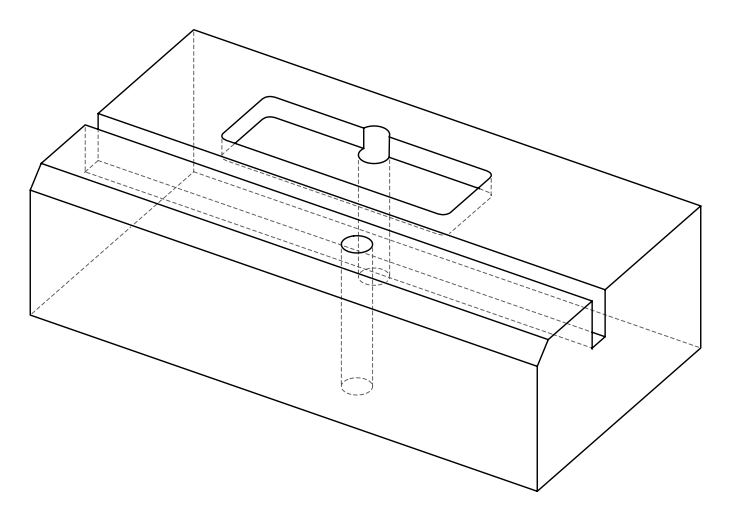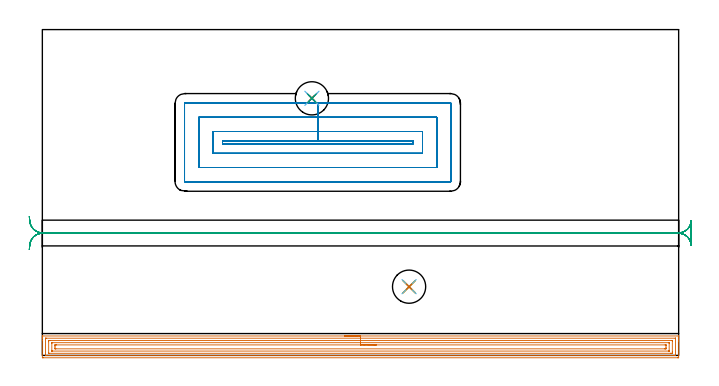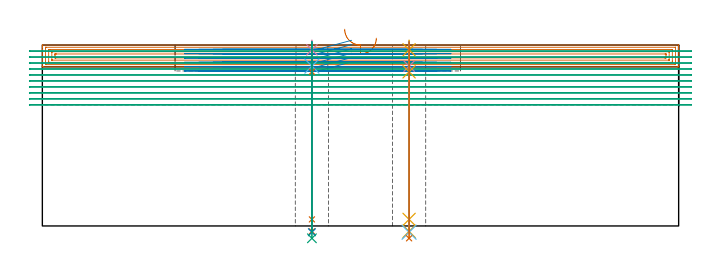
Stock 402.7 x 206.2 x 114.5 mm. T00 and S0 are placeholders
(PLAN: 13 operations, 11 tool changes, 54.3 min)
(1 AREA_MILL | FG_CHAMFER_SURFACE | UGT0205_001 | 16.41 min | 38343 mm3)
(2 MILL_RECTANGULAR_POCKET | POCKET_RECTANGULAR_STRAIGHT | NXT0201_011 | Follow Part, ap 3, ae 75% | 16.92 min | 182557 mm3)
(3 MILL_RECTANGULAR_SLOT | SLOT_RECTANGULAR | NXT0201_012 | Follow Part, ap 4, ae 75% | 17.65 min | 248756 mm3)
(4 SPOT_DRILL | STEP1HOLE | NXT0321_9005460120000 | 0.05 min | 23 mm3)
(5 SPOT_DRILL_1 | STEP1HOLE_1 | NXT0321_9005460120000 | 0.05 min | 202 mm3)
(6 DRILL_BLIND_HOLE_INTO_CENTER | STEP1HOLE | UGT0301_205 | 0.06 min | 42 mm3)
(7 GUN_DRILL_THROUGH_HOLE | STEP1HOLE | UGT0307_005 | 0.55 min | 5292 mm3)
(8 DRILL_TO_ENLARGE_THROUGH_HOLE | STEP1HOLE | NXT0301_102 | 0.48 min | 9152 mm3)
(9 DRILL_TO_ENLARGE_THROUGH_HOLE_1 | STEP1HOLE | UGT0301_051 | 0.5 min | 21220 mm3)
(10 DRILL_BLIND_HOLE_INTO_CENTER_1 | STEP1HOLE_1 | UGT0301_205 | 0.06 min | 599 mm3)
(11 GUN_DRILL_THROUGH_HOLE_1 | STEP1HOLE_1 | UGT0307_005 | 0.55 min | 5529 mm3)
(12 DRILL_TO_ENLARGE_THROUGH_HOLE_2 | STEP1HOLE_1 | NXT0301_102 | 0.48 min | 10053 mm3)
(13 DRILL_TO_ENLARGE_THROUGH_HOLE_3 | STEP1HOLE_1 | UGT0301_051 | 0.5 min | 23253 mm3)
(TOOL UGT0205_001 | Chamfer Mill 20 x 3 x 45 deg. | D20 FL50 Z2)
(TOOL NXT0201_011 | ENDMILL 12mm [2P460-1200-NA 1630] | D12 FL38 Z6)
(TOOL NXT0201_012 | ENDMILL 16mm [2P460-1600-NA 1630] | D16 FL38 Z6)
(TOOL NXT0321_9005460120000 | NC Spot Drill, 142deg, 12mm, Carbide, Uncoated | D12 PA142 FL30 Z2)
(TOOL UGT0301_205 | Twist Drill 8.9 mm | D8.9 PA118 FL78 Z2)
(TOOL UGT0307_005 | Gun Drill 8.3 mm | D8.3 PA130 FL24 Z1)
(TOOL NXT0301_102 | Carbide Drill 13.5mm [860.1-1350-108A1-MM 2214] | D13.5 PA140 FL123 Z2)
(TOOL UGT0301_051 | Twist Drill 21 mm | D21 PA118 FL145 Z2)
(OP 1 AREA_MILL)
G17 G21 G94 G90
T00 M6
G54
G17 G0 G90 X191.35 Y12.3 S1061 M3
G43 Z124.5 H0
G94 G1 X191.388 Z123.628 F250.
X191.502 Z122.763
X191.691 Z121.912
X191.953 Z121.08
X192.287 Z120.274
X192.69 Z119.5
X193.159 Z118.764
X193.69 Z118.072
X194.279 Z117.429
X194.922 Z116.839
X195.614 Z116.308
X196.35 Z115.84
X197.124 Z115.437
X197.93 Z115.103
X198.762 Z114.841
X199.614 Z114.652
X200.478 Z114.538
X201.35 Z114.5
X402.519
X402.69 Y12.297 Z114.488
X402.697 Y12.162 Z114.355
X402.7 Y12.02 Z114.219
Y11.789 Z113.989
Y11.08 Z113.275
Y9.852 Z112.049
Y9.333 Z111.527
Y8.718 Z110.914
Y-1.154 Z101.043
X402.696 Y-1.418 Z100.78
X402.69 Y-1.492 Z100.705
X402.613 Y-1.499 Z100.699
X402.072 Y-1.5 Z100.7
X0.628
X0.082 Y-1.494 Z100.704
X0.01 Y-1.492 Z100.706
X0. Y-1.414 Z100.783
Y9.333 Z111.527
Y10.726 Z112.922
Y11.08 Z113.275
Y12.02 Z114.22
X0.003 Y12.162 Z114.355
X0.01 Y12.297 Z114.488
X0.181 Y12.3 Z114.5
X201.35
Y10.886 Z113.086
X400.483 Y10.885 Z113.085
X400.64 Y10.884 Z113.084
X400.678 Y10.881 Z113.081
X400.69 Y10.879 Z113.079
X400.693 Y10.869 Z113.069
X400.697 Y10.835 Z113.035
X400.7 Y10.674 Z112.874
X400.699 Y0.187 Z102.387
X400.696 Y0.051 Z102.251
X400.69 Y-0.057 Z102.143
X400.687 Y-0.08 Z102.12
X400.673 Y-0.081 Z102.119
X400.631 Y-0.083 Z102.117
X400.284 Y-0.085 Z102.115
X400.084 Y-0.086 Z102.114
X2.217 Y-0.085 Z102.115
X2.06 Y-0.084 Z102.116
X2.021 Y-0.081 Z102.119
X2.01 Y-0.079 Z102.121
X2.007 Y-0.069 Z102.131
X2.003 Y-0.035 Z102.165
X2. Y0.126 Z102.326
X2.001 Y10.613 Z112.813
X2.004 Y10.749 Z112.949
X2.01 Y10.857 Z113.057
X2.013 Y10.88 Z113.08
X2.027 Y10.881 Z113.081
X2.069 Y10.883 Z113.083
X2.416 Y10.885 Z113.085
X2.616 Y10.886 Z113.086
X201.35
Y9.471 Z111.671
X398.495
X398.637 Y9.469 Z111.669
X398.676 Y9.466 Z111.666
X398.69 Y9.463 Z111.663
X398.693 Y9.452 Z111.652
X398.697 Y9.399 Z111.599
X398.699 Y9.333 Z111.533
X398.7 Y9.133 Z111.333
X398.699 Y2.142 Z104.342
X398.692 Y1.467 Z103.667
X398.69 Y1.369 Z103.569
X398.677 Y1.335 Z103.535
X398.633 Y1.333 Z103.533
X398.495 Y1.331 Z103.531
X397.743 Y1.329 Z103.529
X397.601 Y1.328 Z103.528
X4.205 Y1.329 Z103.529
X4.063 Y1.331 Z103.531
X4.024 Y1.334 Z103.534
X4.01 Y1.337 Z103.537
X4.007 Y1.348 Z103.548
X4.002 Y1.401 Z103.601
X4.001 Y1.467 Z103.667
X4. Y1.667 Z103.867
X4.001 Y8.658 Z110.858
X4.008 Y9.333 Z111.533
X4.01 Y9.431 Z111.631
X4.023 Y9.465 Z111.665
X4.067 Y9.467 Z111.667
X4.205 Y9.469 Z111.669
X4.957 Y9.471 Z111.671
X5.099
X201.35
Y8.057 Z110.257
X396.552
X396.599 Y8.056 Z110.256
X396.648 Y8.053 Z110.253
X396.68 Y8.051 Z110.251
X396.69 Y8.015 Z110.215
X396.7 Y7.592 Z109.792
Y3.222 Z105.422
X396.695 Y2.782 Z104.982
X396.692 Y2.756 Z104.956
X396.689 Y2.75 Z104.95
X396.672 Y2.748 Z104.948
X396.587 Y2.744 Z104.944
X396.458 Y2.743 Z104.943
X396.297
X6.148
X6.101 Y2.744 Z104.944
X6.052 Y2.746 Z104.946
X6.02 Y2.749 Z104.949
X6.01 Y2.785 Z104.985
X6. Y3.208 Z105.408
Y7.578 Z109.778
X6.005 Y8.018 Z110.218
X6.008 Y8.044 Z110.244
X6.011 Y8.05 Z110.25
X6.028 Y8.052 Z110.252
X6.113 Y8.056 Z110.256
X6.242 Y8.057 Z110.257
X6.403
X201.35
Y6.643 Z108.843
X394.094
X394.458 Y6.641 Z108.841
X394.639 Y6.638 Z108.838
X394.678 Y6.636 Z108.836
X394.69 Y6.614 Z108.814
X394.692 Y6.558 Z108.758
X394.699 Y6.052 Z108.252
X394.7 Y4.963 Z107.163
X394.697 Y4.306 Z106.506
X394.691 Y4.21 Z106.41
X394.686 Y4.164 Z106.364
X394.643 Y4.162 Z106.362
X394.437 Y4.159 Z106.359
X394.025 Y4.157 Z106.357
X393.956
X8.606
X8.242 Y4.159 Z106.359
X8.061 Y4.162 Z106.362
X8.022 Y4.164 Z106.364
X8.01 Y4.186 Z106.386
X8.008 Y4.242 Z106.442
X8.001 Y4.748 Z106.948
X8. Y5.837 Z108.037
X8.003 Y6.494 Z108.694
X8.009 Y6.59 Z108.79
X8.014 Y6.636 Z108.836
X8.057 Y6.638 Z108.838
X8.263 Y6.64 Z108.84
X8.675 Y6.643 Z108.843
X8.744
X201.35
X202.222 Z108.881
X203.087 Z108.995
X203.938 Z109.184
X204.77 Z109.446
X205.576 Z109.78
X206.35 Z110.183
X207.086 Z110.651
X207.778 Z111.183
X208.421 Z111.772
X209.01 Z112.415
X209.542 Z113.107
X210.01 Z113.843
X210.413 Z114.617
X210.747 Z115.423
X211.009 Z116.255
X211.198 Z117.107
X211.312 Z117.971
X211.35 Z118.843
G0 Z124.5
M5
M2
(OP 2 MILL_RECTANGULAR_POCKET)
G17 G21 G94 G90
T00 M6
G54
G17 G0 G90 X195.697 Y135.7 S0 M3
G43 Z124.5 H1
Z117.5
G94 G1 X174.3 Z111.767 F250.
X114. F500.
Y133.9
X234.6
Y135.7
X174.3
Y141.7
X108.
Y127.9
X240.6
Y141.7
X174.3
Y150.7
X99.
Y118.9
X249.6
Y150.7
X180.661
X174.3
Y159.7
X90.2
G3 X90. Y159.5 R0.2
G1 Y110.1
G3 X90.2 Y109.9 R0.2
G1 X258.4
G3 X258.6 Y110.1 R0.2
G1 Y159.5
G3 X258.4 Y159.7 R0.2
G1 X174.3
X173.3
G0 X195.697 Y135.7 Z114.767
G1 X174.3 Z109.033 F250.
X114. F500.
Y133.9
X234.6
Y135.7
X174.3
Y141.7
X108.
Y127.9
X240.6
Y141.7
X174.3
Y150.7
X99.
Y118.9
X249.6
Y150.7
X180.661
X174.3
Y159.7
X90.2
G3 X90. Y159.5 R0.2
G1 Y110.1
G3 X90.2 Y109.9 R0.2
G1 X258.4
G3 X258.6 Y110.1 R0.2
G1 Y159.5
G3 X258.4 Y159.7 R0.2
G1 X174.3
X173.3
G0 X195.697 Y135.7 Z112.033
G1 X174.3 Z106.3 F250.
X114. F500.
Y133.9
X234.6
Y135.7
X174.3
Y141.7
X108.
Y127.9
X240.6
Y141.7
X174.3
Y150.7
X99.
Y118.9
X249.6
Y150.7
X174.3
Y159.7
X90.2
G3 X90. Y159.5 R0.2
G1 Y110.1
G3 X90.2 Y109.9 R0.2
G1 X258.4
G3 X258.6 Y110.1 R0.2
G1 Y159.5
G3 X258.4 Y159.7 R0.2
G1 X174.3
X173.3
G0 X195.697 Y135.7 Z109.3
G1 X174.3 Z103.567 F250.
X114. F500.
Y133.9
X234.6
Y135.7
X174.3
Y141.7
X108.
Y127.9
X240.6
Y141.7
X174.3
Y150.7
X99.
Y118.9
X249.6
Y150.7
X174.3
Y159.7
X90.2
G3 X90. Y159.5 R0.2
G1 Y110.1
G3 X90.2 Y109.9 R0.2
G1 X258.4
G3 X258.6 Y110.1 R0.2
G1 Y159.5
G3 X258.4 Y159.7 R0.2
G1 X174.3
X173.3
G0 X195.697 Y135.7 Z106.567
G1 X174.3 Z100.833 F250.
X114. F500.
Y133.9
X234.6
Y135.7
X180.661
X174.3
Y141.7
X108.
Y127.9
X240.6
Y141.7
X180.661
X174.3
Y150.7
X99.
Y118.9
X249.6
Y150.7
X180.661
X174.3
Y159.7
X90.2
G3 X90. Y159.5 R0.2
G1 Y110.1
G3 X90.2 Y109.9 R0.2
G1 X258.4
G3 X258.6 Y110.1 R0.2
G1 Y159.5
G3 X258.4 Y159.7 R0.2
G1 X174.3
X173.3
G0 X195.697 Y135.7 Z103.833
G1 X174.3 Z98.1 F250.
X114. F500.
Y133.9
X234.6
Y135.7
X174.3
Y141.7
X108.
Y127.9
X240.6
Y141.7
X174.3
Y150.7
X99.
Y118.9
X249.6
Y150.7
X180.661
X174.3
Y159.7
X90.2
G3 X90. Y159.5 R0.2
G1 Y110.1
G3 X90.2 Y109.9 R0.2
G1 X258.4
G3 X258.6 Y110.1 R0.2
G1 Y159.5
G3 X258.4 Y159.7 R0.2
G1 X174.3
X173.3
G0 Z124.5
M5
M2
(OP 3 MILL_RECTANGULAR_SLOT)
G17 G21 G94 G90
T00 M6
G54
G17 G0 G90 X-8.23 Y67.003 S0 M3
G43 Z124.5 H1
Z110.71
G94 G1 X-7.97 Y69.992 F250.
G2 X0. Y77.3 R8. F500.
G1 X402.7
G2 X410.69 Y69.7 R8.
G1 X410.7
Y85.2
X410.69
G2 X402.7 Y77.6 R8.
G1 X0.
G2 X-7.97 Y84.908 R8.
G1 X-8.23 Y87.897 F250.
G0 Y67.003 Z106.92
G1 X-7.97 Y69.992
G2 X0. Y77.3 R8. F500.
G1 X402.7
G2 X410.69 Y69.7 R8.
G1 X410.7
Y85.2
X410.69
G2 X402.7 Y77.6 R8.
G1 X0.
G2 X-7.97 Y84.908 R8.
G1 X-8.23 Y87.897 F250.
G0 Y67.003 Z103.13
G1 X-7.97 Y69.992
G2 X0. Y77.3 R8. F500.
G1 X402.7
G2 X410.69 Y69.7 R8.
G1 X410.7
Y85.2
X410.69
G2 X402.7 Y77.6 R8.
G1 X0.
G2 X-7.97 Y84.908 R8.
G1 X-8.23 Y87.897 F250.
G0 Y67.003 Z99.34
G1 X-7.97 Y69.992
G2 X0. Y77.3 R8. F500.
G1 X402.7
G2 X410.69 Y69.7 R8.
G1 X410.7
Y85.2
X410.69
G2 X402.7 Y77.6 R8.
G1 X0.
G2 X-7.97 Y84.908 R8.
G1 X-8.23 Y87.897 F250.
G0 Y67.003 Z95.55
G1 X-7.97 Y69.992
G2 X0. Y77.3 R8. F500.
G1 X402.7
G2 X410.69 Y69.7 R8.
G1 X410.7
Y85.2
X410.69
G2 X402.7 Y77.6 R8.
G1 X0.
G2 X-7.97 Y84.908 R8.
G1 X-8.23 Y87.897 F250.
G0 Y67.003 Z91.76
G1 X-7.97 Y69.992
G2 X0. Y77.3 R8. F500.
G1 X402.7
G2 X410.69 Y69.7 R8.
G1 X410.7
Y85.2
X410.69
G2 X402.7 Y77.6 R8.
G1 X0.
G2 X-7.97 Y84.908 R8.
G1 X-8.23 Y87.897 F250.
G0 Y67.003 Z87.97
G1 X-7.97 Y69.992
G2 X0. Y77.3 R8. F500.
G1 X402.7
G2 X410.69 Y69.7 R8.
G1 X410.7
Y85.2
X410.69
G2 X402.7 Y77.6 R8.
G1 X0.
G2 X-7.97 Y84.908 R8.
G1 X-8.23 Y87.897 F250.
G0 Y67.003 Z84.18
G1 X-7.97 Y69.992
G2 X0. Y77.3 R8. F500.
G1 X402.7
G2 X410.69 Y69.7 R8.
G1 X410.7
Y85.2
X410.69
G2 X402.7 Y77.6 R8.
G1 X0.
G2 X-7.97 Y84.908 R8.
G1 X-8.23 Y87.897 F250.
G0 Y67.003 Z80.39
G1 X-7.97 Y69.992
G2 X0. Y77.3 R8. F500.
G1 X402.7
G2 X410.69 Y69.7 R8.
G1 X410.7
Y85.2
X410.69
G2 X402.7 Y77.6 R8.
G1 X0.
G2 X-7.97 Y84.908 R8.
G1 X-8.23 Y87.897 F250.
G0 Y67.003 Z76.6
G1 X-7.97 Y69.992
G2 X0. Y77.3 R8. F500.
G1 X402.7
G2 X410.69 Y69.7 R8.
G1 X410.7
Y85.2
X410.69
G2 X402.7 Y77.6 R8.
G1 X0.
G2 X-7.97 Y84.908 R8.
G1 X-8.23 Y87.897 F250.
G0 Z124.5
M5
M2
(OP 4 SPOT_DRILL)
G17 G21 G94 G90
T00 M6
G54
G17 G0 G90 X170.6 Y162.7 S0 M3
G43 Z124.5 H0
G94 G81 G98 Z111.5 F250. R117.5
G80
M5
M2
(OP 5 SPOT_DRILL_1)
G17 G21 G94 G90
T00 M6
G54
G17 G0 G90 X232.1 Y43.5 S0 M3
G43 Z124.5 H0
G94 G81 G98 Z111.5 F250. R117.5
G80
M5
M2
(OP 6 DRILL_BLIND_HOLE_INTO_CENTER)
G17 G21 G94 G90
T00 M6
G54
G17 G0 G90 X170.6 Y162.7 S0 M3
G43 Z124.5 H0
G94 G81 G98 Z101.15 F250. R116.5
G80
M5
M2
(OP 7 GUN_DRILL_THROUGH_HOLE)
G17 G21 G94 G90
T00 M6
G54
G17 G0 G90 X170.6 Y162.7 M8
G43 Z124.5 H0
Z112.098
S716 M3
G94 G1 Z97.558 F125. M26
G4 X.084
Z4.15 F250.
G4 X.084
Z-3.435 F125.
G4 X.084
M5
M9
G0 Z112.098
Z124.5
M2
(OP 8 DRILL_TO_ENLARGE_THROUGH_HOLE)
G17 G21 G94 G90
T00 M6
G54
G17 G0 G90 X170.6 Y162.7 S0 M3
G43 Z124.5 H1
G94 G73 G98 Z-3.957 F250. Q13.162 R116.5
G80
M5
M2
(OP 9 DRILL_TO_ENLARGE_THROUGH_HOLE_1)
G17 G21 G94 G90
T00 M6
G54
G17 G0 G90 X170.6 Y162.7 S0 M3
G43 Z124.5 H0
G94 G73 G98 Z-7.809 F250. Q20.385 R116.5
G80
M5
M2
(OP 10 DRILL_BLIND_HOLE_INTO_CENTER_1)
G17 G21 G94 G90
T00 M6
G54
G17 G0 G90 X232.1 Y43.5 S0 M3
G43 Z124.5 H0
G94 G81 G98 Z101.15 F250. R116.5
G80
M5
M2
(OP 11 GUN_DRILL_THROUGH_HOLE_1)
G17 G21 G94 G90
T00 M6
G54
G17 G0 G90 X232.1 Y43.5 M8
G43 Z124.5 H0
Z112.098
S716 M3
G94 G1 Z97.558 F125. M26
G4 X.084
Z4.15 F250.
G4 X.084
Z-3.435 F125.
G4 X.084
M5
M9
G0 Z112.098
Z124.5
M2
(OP 12 DRILL_TO_ENLARGE_THROUGH_HOLE_2)
G17 G21 G94 G90
T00 M6
G54
G17 G0 G90 X232.1 Y43.5 S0 M3
G43 Z124.5 H1
G94 G73 G98 Z-3.957 F250. Q13.162 R116.5
G80
M5
M2
(OP 13 DRILL_TO_ENLARGE_THROUGH_HOLE_3)
G17 G21 G94 G90
T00 M6
G54
G17 G0 G90 X232.1 Y43.5 S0 M3
G43 Z124.5 H0
G94 G73 G98 Z-7.809 F250. Q20.385 R116.5
G80
M5
M2
